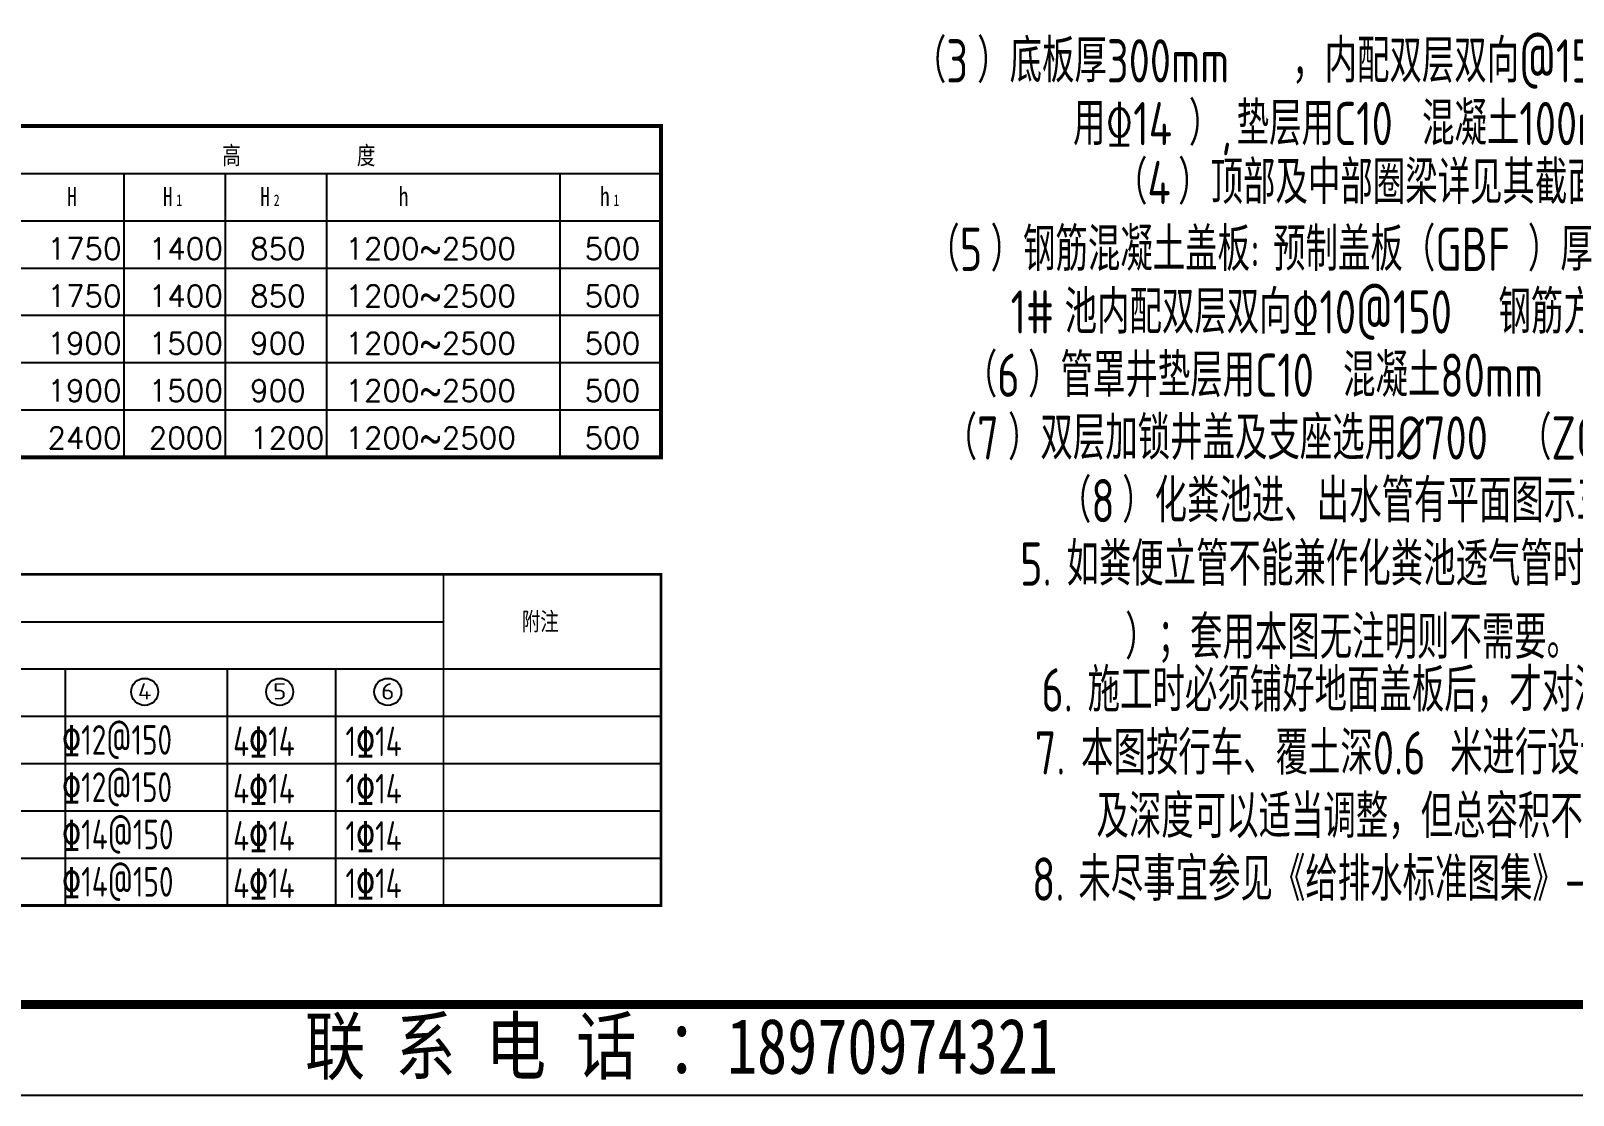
# Model space of a CAD drawing. Header units: millimetres. Extents: x -807114 to -50119, y -468455 to -61603.
# Drawn here: x -73682 to -63008, y -237099 to -229736 of the extents above; entities that cross this region are included whole.
import ezdxf
from ezdxf.enums import TextEntityAlignment as Align

# ---------------------------------------------------------------- set-up
doc = ezdxf.new("R2010")
doc.units = ezdxf.units.MM
doc.header["$LTSCALE"] = 1000
for name, color, linetype in [('DIM', 3, 'Continuous'), ('DIM_给水', 3, 'Continuous'), ('PUB_TEXT', 3, 'Continuous'), ('PUB_TITLE', 4, 'Continuous'), ('PUB_WINDW', 7, 'Continuous'), ('TEXT', 7, 'Continuous')]:
    doc.layers.add(name, color=color, linetype=linetype)
doc.styles.add('-宋体', font='', dxfattribs={"width": 0.75})
doc.styles.add('HZDX', font='simplex.shx', dxfattribs={"width": 0.7, "bigfont": 'HZTXT.SHX'})
doc.styles.add('TSSD_Label', font='Tssdeng.shx', dxfattribs={"width": 0.7, "bigfont": 'hztxt.shx'})
doc.styles.add('TSSD_Num', font='Tssdeng.shx', dxfattribs={"width": 0.7, "bigfont": 'hztxt.shx'})
doc.styles.add('TSSD_Rein', font='Tssdeng.shx', dxfattribs={"width": 0.7, "bigfont": 'hztxt.shx'})
doc.styles.add('ZDBOX', font='simsun.ttc', dxfattribs={"width": 0.7})
doc.styles.get('-宋体').set_extended_font_data('SimSun')

# ---------------------------------------------------------------- blocks, each defined once
blk = doc.blocks.new('ts_reino')
at = {"color": 0, "linetype": 'ByBlock', "lineweight": -2}
blk.add_circle((0, 0), 0.5, dxfattribs=at)
at = {"color": 0, "linetype": 'ByBlock', "lineweight": -2, "style": 'TSSD_Num', "width": 0.7}
blk.add_attdef('A', text='', height=0.6, dxfattribs=at).set_placement((0, 0), align=Align.MIDDLE_CENTER)
blk = doc.blocks.new('A$C7FB96D33')
at = {"const_width": 30}
blk.add_lwpolyline([(23, 3690), (23, 15), (24632, 15), (24632, 3690), (23, 3690)], dxfattribs=at)
at = {"layer": 'PUB_TEXT'}
for p, q in [((4012, 8140), (24632, 8140)), ((18668, 8140), (18668, 4990)), ((19793, 8140), (19793, 4990)), ((20918, 8140), (20918, 4990)), ((23507, 8140), (23507, 4990)), ((23, 7615), (24632, 7615)), ((23, 7090), (24632, 7090)), ((23, 6565), (24632, 6565)), ((23, 6040), (24632, 6040)), ((23, 5515), (24632, 5515)), ((923, 3165), (22216, 3165)), ((923, 2640), (24632, 2640)), ((18016, 2640), (18016, 15)), ((19816, 2640), (19816, 15)), ((21016, 2640), (21016, 15)), ((23, 2115), (24632, 2115)), ((23, 1590), (24632, 1590)), ((23, 1065), (24632, 1065)), ((23, 540), (24632, 540))]:
    blk.add_line(p, q, dxfattribs=at)
at = {"layer": 'PUB_TEXT', "const_width": 20}
blk.add_lwpolyline([(22216, 3690), (22216, 15)], dxfattribs=at)
at = {"layer": 'PUB_WINDW', "const_width": 45}
blk.add_lwpolyline([(23, 8665), (24632, 8665), (24632, 4990), (23, 4990)], close=True, dxfattribs=at)
at = {"layer": 'DIM'}
ref = blk.add_blockref('ts_reino', (18898, 2386), dxfattribs=dict(at, xscale=300, yscale=300, zscale=300))
ref.add_attrib('TSSD', '4', dxfattribs={"layer": '0', "height": 180, "style": 'TSSD_Label', "width": 1.444444}).set_placement((18823, 2302), (18973, 2302), align=Align.FIT)
ref = blk.add_blockref('ts_reino', (20398, 2386), dxfattribs=dict(at, xscale=300, yscale=300, zscale=300))
ref.add_attrib('TSSD', '5', dxfattribs={"layer": '0', "height": 180, "style": 'TSSD_Label', "width": 1.547619}).set_placement((20323, 2302), (20473, 2302), align=Align.FIT)
ref = blk.add_blockref('ts_reino', (21598, 2386), dxfattribs=dict(at, xscale=300, yscale=300, zscale=300))
ref.add_attrib('TSSD', '6', dxfattribs={"layer": '0', "height": 180, "style": 'TSSD_Label', "width": 1.666667}).set_placement((21523, 2302), (21673, 2302), align=Align.FIT)
at = {"layer": 'PUB_TEXT', "style": '-宋体', "width": 0.75}
for s, height, p in [('高', 200, (19761, 8240)), ('度', 200, (21255, 8240)), ('H', 210, (18038, 7780)), ('H', 210, (19101, 7780)), ('1', 126, (19250, 7780)), ('H', 210, (20182, 7780)), ('2', 126, (20332, 7780)), ('h', 210, (21719, 7780)), ('h', 210, (23954, 7780)), ('1', 126, (24104, 7780)), ('附注', 200, (23086, 3068))]:
    blk.add_text(s, height=height, dxfattribs=at).set_placement(p)
at = {"layer": 'PUB_TEXT', "style": 'HZDX'}
for s, p in [('1750', (17819, 7185)), ('1400', (18944, 7185)), ('850', (20069, 7185)), ('1200~2500', (21127, 7185)), ('500', (23783, 7185)), ('1750', (17819, 6660)), ('1400', (18944, 6660)), ('850', (20069, 6660)), ('1200~2500', (21127, 6660)), ('500', (23783, 6660)), ('1900', (17819, 6135)), ('1500', (18944, 6135)), ('900', (20069, 6135)), ('1200~2500', (21127, 6135)), ('500', (23783, 6135)), ('1900', (17819, 5610)), ('1500', (18944, 5610)), ('900', (20069, 5610)), ('1200~2500', (21127, 5610)), ('500', (23783, 5610)), ('2400', (17819, 5085)), ('2000', (18944, 5085)), ('1200', (20069, 5085)), ('1200~2500', (21127, 5085)), ('500', (23783, 5085))]:
    blk.add_text(s, height=240, dxfattribs=at).set_placement(p)
at = {"layer": 'TEXT', "style": 'TSSD_Rein', "width": 0.75}
for s, height, p in [('%%13112@150', 329.14, (17982, 1688)), ('4%%13114', 329.1, (19881, 1672)), ('1%%13114', 329.1, (21128, 1672)), ('%%13112@150', 329.14, (17982, 1163)), ('4%%13114', 329.1, (19881, 1147)), ('1%%13114', 329.1, (21128, 1147)), ('%%13114@150', 329.14, (17982, 638)), ('4%%13114', 329.1, (19881, 622)), ('1%%13114', 329.1, (21128, 622)), ('%%13114@150', 329.14, (17982, 113)), ('4%%13114', 329.1, (19881, 97)), ('1%%13114', 329.1, (21128, 97))]:
    blk.add_text(s, height=height, dxfattribs=at).set_placement(p)
blk = doc.blocks.new('A$C1A470F86')
at = {"layer": 'TEXT', "style": 'TSSD_Rein', "width": 0.75}
for s, p in [('（', (-2568, 9149)), ('3', (-2208, 9149)), ('）底板厚', (-1865, 9149)), ('300mm', (-425, 9149)), ('，内配双层双向', (1632, 9149)), ('@150', (4152, 9149)), ('用', (-801, 8453)), ('%%13114', (-441, 8453)), ('）', (485, 8453)), ('垫层用', (1016, 8453)), ('C10', (2096, 8453)), ('混凝土', (3074, 8453)), ('100mm', (4154, 8453)), (',', (845, 8453)), ('（', (-335, 7800)), ('4', (25, 7800)), ('）顶部及中部圈梁详见其截面大样。', (367, 7800)), ('（', (-2419, 7058)), ('5', (-2059, 7058)), ('）钢筋混凝土盖板', (-1716, 7058)), ('预制盖板（', (1421, 7058)), ('GBF', (3221, 7058)), ('）厚', (4249, 7058)), (':', (1164, 7058)), ('池内配双层双向', (-894, 6362)), ('%%13110@150', (1626, 6362)), ('钢筋方格网、洞口加强筋选用', (3923, 6362)), ('1#', (-1494, 6362)), ('（', (-2003, 5660)), ('）管罩井垫层用', (-1300, 5660)), ('混凝土', (2197, 5660)), ('6', (-1643, 5660)), ('C10', (1220, 5660)), ('80mm', (3277, 5660)), ('（', (-2226, 4964)), ('）双层加锁井盖及支座选用', (-1523, 4964)), ('（', (4151, 4964)), ('7', (-1866, 4964)), ('%%c700', (2797, 4964)), ('ZQ', (4511, 4964)), ('（', (-958, 4268)), ('）化粪池进、出水管有平面图示三个方向任选，进、出水管必须为三通导流管，管道材料为铸铁管。', (-255, 4268)), ('8', (-598, 4268)), ('5.', (-1389, 3565)), ('如粪便立管不能兼作化粪池透气管时，应另加钢塑复合、直径', (-874, 3565)), ('）；套用本图无注明则不需要。', (-222, 2752)), ('6.', (-1153, 2167)), ('施工时必须铺好地面盖板后，才对池壁外周围回填土，并随即夯实，压实系数应≥', (-639, 2167)), ('7.', (-1227, 1468)), ('本图按行车、覆土深', (-712, 1468)), ('0.6', (2528, 1468)), ('米进行设计，选用时应按表列结构尺寸及用料进行施工。因建筑场所限化粪池的长、宽', (3385, 1468)), ('及深度可以适当调整，但总容积不得小于所选表列化粪池有效容积。', (-541, 764)), ('8.', (-1256, 68)), ('未尽事宜参见《给排水标准图集》', (-742, 68)), ('-02S701', (4658, 68))]:
    blk.add_text(s, height=480, dxfattribs=at).set_placement(p)
blk = doc.blocks.new('化粪池大样图')
at = {"xscale": 0.6233247820903666, "yscale": 0.6233247820903666, "zscale": 0.6233247820903666}
for name, p in [('A$C1A470F86', (1131406, 371840)), ('A$C7FB96D33', (1112702, 371840))]:
    blk.add_blockref(name, p, dxfattribs=at)
blk = doc.blocks.new('21421421414214')
at = {"layer": 'PUB_TITLE'}
for points in [[(1970239, -2753496), (2012596, -2753496), (2012596, -2723546), (1970239, -2723546)], [(1971801, -2752782), (2011883, -2752782), (2011883, -2724259), (1971801, -2724259)]]:
    blk.add_lwpolyline(points, close=True, dxfattribs=at)
at = {"layer": 'PUB_TITLE', "const_width": 71.3}
blk.add_lwpolyline([(1971801, -2752782), (2011883, -2752782), (2011883, -2724259), (1971801, -2724259)], close=True, dxfattribs=at)
blk = doc.blocks.new('321214214124124')
blk.add_blockref('21421421414214', (0, 0))
at = {"style": 'ZDBOX', "width": 0.8}
blk.add_text('联 系 电 话 ：18970974321 ', height=434.8, dxfattribs=at).set_placement((1991055, -2753105), align=Align.MIDDLE)

msp = doc.modelspace()

# ---------------------------------------------------------------- block references
at = {"layer": 'DIM_给水', "color": 1}
msp.add_blockref('化粪池大样图', (-1197375.8, -607636.1), dxfattribs=at)
at = {"layer": 'PUB_TITLE', "xscale": 0.8800000000000001, "yscale": 0.8800000000000001, "zscale": 0.8800000000000001}
msp.add_blockref('321214214124124', (-1821203.3, 2185977.3), dxfattribs=at)

doc.saveas('drawing.dxf')
